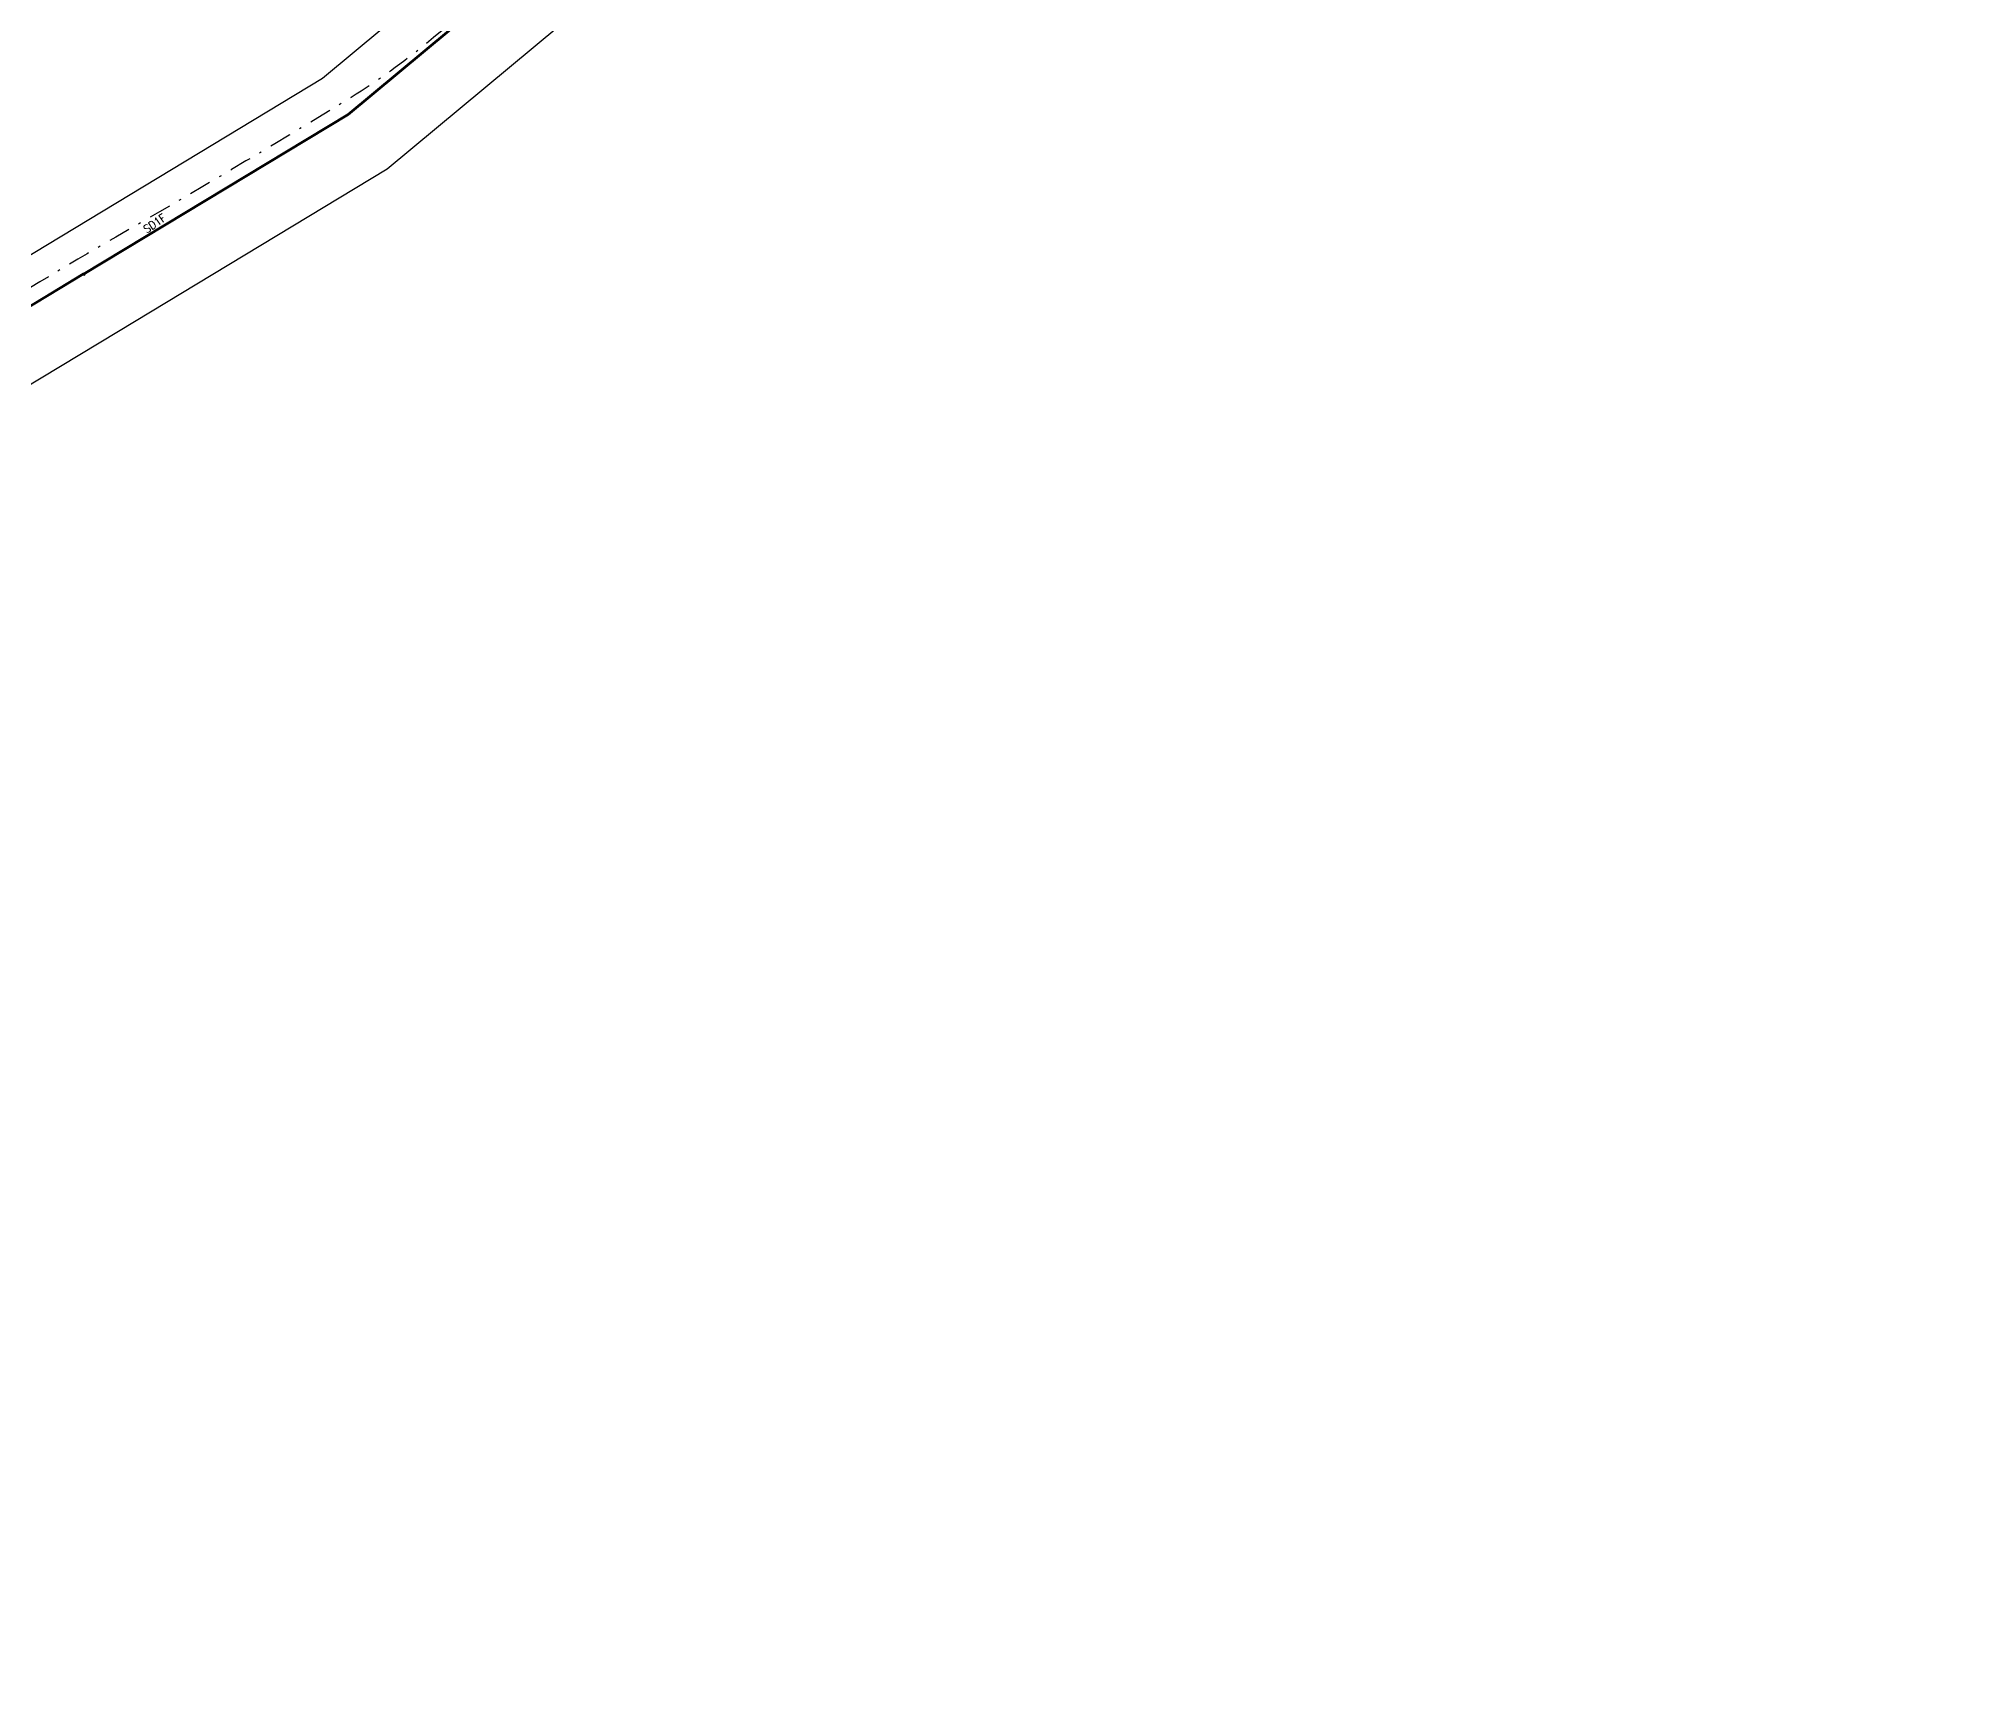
# Model space of a CAD drawing. Extents: x 437024 to 437759, y 437544 to 437864.
# Drawn here: x 437210.4 to 437297.2, y 437645.6 to 437720.2 of the extents above; entities that cross this region are included whole.
import ezdxf

# ---------------------------------------------------------------- set-up
doc = ezdxf.new("R2010")
doc.units = 0
doc.linetypes.add('DASHDOT1', pattern=[2, 1, -0.5, 0, -0.5])
for name, color, linetype in [('CH-01-M_Pr_Edging', 7, 'Continuous'), ('CH-01-M_Pr_EdgingEdge', 8, 'Continuous'), ('CH-01-M_Pr_Kerb', 2, 'Continuous'), ('du-UTMCDUCT-F1', 40, 'DASHDOT1'), ('du-UTMCTEXT', 40, 'Continuous'), ('HW-01-M_Earthworks_Tadpoles', 3, 'Continuous')]:
    doc.layers.add(name, color=color, linetype=linetype)
doc.layers.add('Z--01-M_DesLines', color=11, linetype='Continuous', plot=False)
doc.styles.add('LCC Romans', font='romans.shx', dxfattribs={"width": 0.9})

msp = doc.modelspace()

# ---------------------------------------------------------------- linework, layer by layer
at = {"layer": 'CH-01-M_Pr_Edging', "flags": 128}
for points in [[(437212.458, 437709.587), (437224.363, 437716.775), (437243.81, 437732.953), (437257.292, 437747.986), (437280.778, 437766.729), (437284.583, 437769.766)], [(437212.458, 437709.587), (437207.045, 437706.318)]]:
    msp.add_lwpolyline(points, dxfattribs=at)
at = {"layer": 'CH-01-M_Pr_EdgingEdge', "flags": 128}
for points in [[(437212.429, 437709.628), (437224.334, 437716.816), (437243.776, 437732.99), (437257.258, 437748.023), (437280.746, 437766.769), (437284.552, 437769.806)], [(437212.429, 437709.628), (437207.015, 437706.359)], [(437212.412, 437709.613), (437212.429, 437709.628)]]:
    msp.add_lwpolyline(points, dxfattribs=at)
at = {"layer": 'CH-01-M_Pr_Kerb'}
msp.add_lwpolyline([(437283.335, 437771.33), (437279.53, 437768.293), (437255.914, 437749.445), (437242.419, 437734.398), (437223.2, 437718.409), (437205.874, 437707.948)], dxfattribs=at)
at = {"layer": 'du-UTMCDUCT-F1', "flags": 128}
msp.add_lwpolyline([(437234.982, 437726.127, -0.014741), (437227.723, 437719.864, -0.033387), (437224.263, 437717.418, -0.006826), (437213.902, 437711.274, 0.010353), (437207.098, 437707.175, 0.00785), (437206.445, 437706.748, 0.002158), (437204.101, 437705.149)], format="xyb", dxfattribs=at)
at = {"layer": 'HW-01-M_Earthworks_Tadpoles'}
msp.add_lwpolyline([(437297.227, 437762.129), (437296.561, 437762.93), (437293.418, 437766.71, 0.032384), (437292.973, 437767.18, 0.371074), (437286.454, 437767.422), (437282.649, 437764.385), (437259.359, 437745.797), (437245.898, 437730.787), (437226.107, 437714.324), (437214.009, 437707.019), (437208.8, 437703.874), (437139.986, 437645.639)], format="xyb", dxfattribs=at)
at = {"layer": 'Z--01-M_DesLines', "flags": 128}
msp.add_lwpolyline([(437212.429, 437709.628), (437212.458, 437709.587)], dxfattribs=at)
at = {"layer": 'Z--01-M_DesLines'}
for centre, radius in [((437212.429, 437709.628), 0.0226), ((437212.458, 437709.587), 0.0444)]:
    msp.add_circle(centre, radius, dxfattribs=at)

# ---------------------------------------------------------------- texts
at = {"layer": 'du-UTMCTEXT', "style": 'LCC Romans', "width": 0.9}
msp.add_text('SD1F', height=0.36, rotation=34.18808, dxfattribs=at).set_placement((437215.292, 437711.433))

doc.saveas('drawing.dxf')
